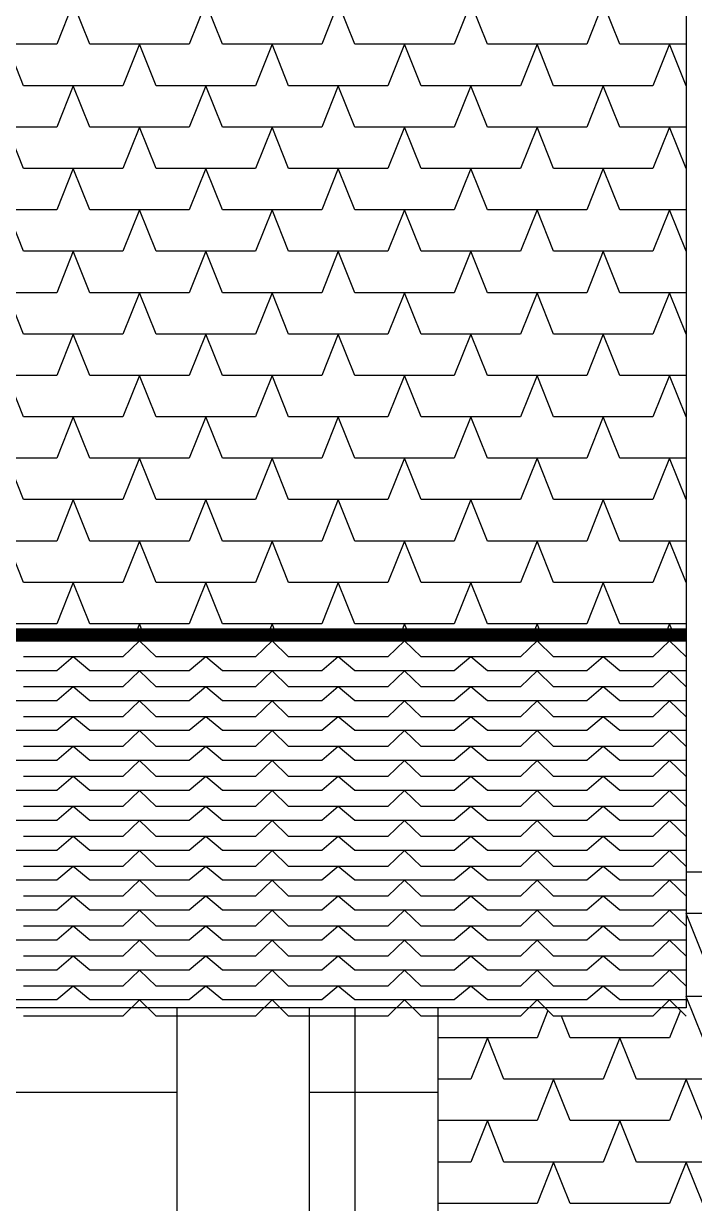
# Model space of a CAD drawing. Header units: inches. Extents: x 86794 to 87086, y 41803 to 41823.
# Drawn here: x 87073.534 to 87074.344, y 41818.78 to 41820.205 of the extents above; entities that cross this region are included whole.
import ezdxf

# ---------------------------------------------------------------- set-up
doc = ezdxf.new("R2010")
doc.units = ezdxf.units.IN
doc.header["$MEASUREMENT"] = 0

msp = doc.modelspace()

# ---------------------------------------------------------------- linework, layer by layer
at = {"ltscale": 0.006}
for p, q in [((87074.3337, 41821.7295), (87074.3337, 41819.0158)), ((87074.3337, 41819.459), (87066.1337, 41819.459)), ((87074.3337, 41819.459), (87066.1337, 41819.459)), ((87074.3337, 41819.459), (87066.1337, 41819.459)), ((87080.2337, 41819.1795), (87074.3337, 41819.1795)), ((87074.3337, 41819.0158), (87066.1337, 41819.0158)), ((87073.7187, 41819.0158), (87073.7187, 41814.2936)), ((87073.8787, 41819.0158), (87073.8787, 41814.2936)), ((87073.9337, 41819.0158), (87073.9337, 41814.4136)), ((87074.0337, 41819.0158), (87074.0337, 41817.1136)), ((87073.7187, 41818.9136), (87071.487, 41818.9136)), ((87074.0337, 41818.9136), (87073.8787, 41818.9136))]:
    msp.add_line(p, q, dxfattribs=at)
at = {"color": 250}
for p, q in [((87073.5937, 41820.2295), (87073.5737, 41820.1795)), ((87073.6137, 41820.1795), (87073.5937, 41820.2295)), ((87073.7537, 41820.2295), (87073.7337, 41820.1795)), ((87073.7737, 41820.1795), (87073.7537, 41820.2295)), ((87073.9137, 41820.2295), (87073.8937, 41820.1795)), ((87073.9337, 41820.1795), (87073.9137, 41820.2295)), ((87074.0737, 41820.2295), (87074.0537, 41820.1795)), ((87074.0937, 41820.1795), (87074.0737, 41820.2295)), ((87074.2337, 41820.2295), (87074.2137, 41820.1795)), ((87074.2537, 41820.1795), (87074.2337, 41820.2295)), ((87073.5737, 41820.1795), (87073.4537, 41820.1795)), ((87073.5337, 41820.1295), (87073.5137, 41820.1795)), ((87073.7337, 41820.1795), (87073.6137, 41820.1795)), ((87073.6737, 41820.1795), (87073.6537, 41820.1295)), ((87073.6937, 41820.1295), (87073.6737, 41820.1795)), ((87073.8937, 41820.1795), (87073.7737, 41820.1795)), ((87073.8337, 41820.1795), (87073.8137, 41820.1295)), ((87073.8537, 41820.1295), (87073.8337, 41820.1795)), ((87074.0537, 41820.1795), (87073.9337, 41820.1795)), ((87073.9937, 41820.1795), (87073.9737, 41820.1295)), ((87074.0137, 41820.1295), (87073.9937, 41820.1795)), ((87074.2137, 41820.1795), (87074.0937, 41820.1795)), ((87074.1537, 41820.1795), (87074.1337, 41820.1295)), ((87074.1737, 41820.1295), (87074.1537, 41820.1795)), ((87074.3337, 41820.1795), (87074.2537, 41820.1795)), ((87074.3137, 41820.1795), (87074.2937, 41820.1295)), ((87074.3337, 41820.1295), (87074.3137, 41820.1795)), ((87073.6537, 41820.1295), (87073.5337, 41820.1295)), ((87073.5937, 41820.1295), (87073.5737, 41820.0795)), ((87073.6137, 41820.0795), (87073.5937, 41820.1295)), ((87073.8137, 41820.1295), (87073.6937, 41820.1295)), ((87073.7537, 41820.1295), (87073.7337, 41820.0795)), ((87073.7737, 41820.0795), (87073.7537, 41820.1295)), ((87073.9737, 41820.1295), (87073.8537, 41820.1295)), ((87073.9137, 41820.1295), (87073.8937, 41820.0795)), ((87073.9337, 41820.0795), (87073.9137, 41820.1295)), ((87074.1337, 41820.1295), (87074.0137, 41820.1295)), ((87074.0737, 41820.1295), (87074.0537, 41820.0795)), ((87074.0937, 41820.0795), (87074.0737, 41820.1295)), ((87074.2937, 41820.1295), (87074.1737, 41820.1295)), ((87074.2337, 41820.1295), (87074.2137, 41820.0795)), ((87074.2537, 41820.0795), (87074.2337, 41820.1295)), ((87073.5737, 41820.0795), (87073.4537, 41820.0795)), ((87073.5337, 41820.0295), (87073.5137, 41820.0795)), ((87073.7337, 41820.0795), (87073.6137, 41820.0795)), ((87073.6737, 41820.0795), (87073.6537, 41820.0295)), ((87073.6937, 41820.0295), (87073.6737, 41820.0795)), ((87073.8937, 41820.0795), (87073.7737, 41820.0795)), ((87073.8337, 41820.0795), (87073.8137, 41820.0295)), ((87073.8537, 41820.0295), (87073.8337, 41820.0795)), ((87074.0537, 41820.0795), (87073.9337, 41820.0795)), ((87073.9937, 41820.0795), (87073.9737, 41820.0295)), ((87074.0137, 41820.0295), (87073.9937, 41820.0795)), ((87074.2137, 41820.0795), (87074.0937, 41820.0795)), ((87074.1537, 41820.0795), (87074.1337, 41820.0295)), ((87074.1737, 41820.0295), (87074.1537, 41820.0795)), ((87074.3337, 41820.0795), (87074.2537, 41820.0795)), ((87074.3137, 41820.0795), (87074.2937, 41820.0295)), ((87074.3337, 41820.0295), (87074.3137, 41820.0795)), ((87073.6537, 41820.0295), (87073.5337, 41820.0295)), ((87073.5937, 41820.0295), (87073.5737, 41819.9795)), ((87073.6137, 41819.9795), (87073.5937, 41820.0295)), ((87073.8137, 41820.0295), (87073.6937, 41820.0295)), ((87073.7537, 41820.0295), (87073.7337, 41819.9795)), ((87073.7737, 41819.9795), (87073.7537, 41820.0295)), ((87073.9737, 41820.0295), (87073.8537, 41820.0295)), ((87073.9137, 41820.0295), (87073.8937, 41819.9795)), ((87073.9337, 41819.9795), (87073.9137, 41820.0295)), ((87074.1337, 41820.0295), (87074.0137, 41820.0295)), ((87074.0737, 41820.0295), (87074.0537, 41819.9795)), ((87074.0937, 41819.9795), (87074.0737, 41820.0295)), ((87074.2937, 41820.0295), (87074.1737, 41820.0295)), ((87074.2337, 41820.0295), (87074.2137, 41819.9795)), ((87074.2537, 41819.9795), (87074.2337, 41820.0295)), ((87073.5737, 41819.9795), (87073.4537, 41819.9795)), ((87073.5337, 41819.9295), (87073.5137, 41819.9795)), ((87073.7337, 41819.9795), (87073.6137, 41819.9795)), ((87073.6737, 41819.9795), (87073.6537, 41819.9295)), ((87073.6937, 41819.9295), (87073.6737, 41819.9795)), ((87073.8937, 41819.9795), (87073.7737, 41819.9795)), ((87073.8337, 41819.9795), (87073.8137, 41819.9295)), ((87073.8537, 41819.9295), (87073.8337, 41819.9795)), ((87074.0537, 41819.9795), (87073.9337, 41819.9795)), ((87073.9937, 41819.9795), (87073.9737, 41819.9295)), ((87074.0137, 41819.9295), (87073.9937, 41819.9795)), ((87074.2137, 41819.9795), (87074.0937, 41819.9795)), ((87074.1537, 41819.9795), (87074.1337, 41819.9295)), ((87074.1737, 41819.9295), (87074.1537, 41819.9795)), ((87074.3337, 41819.9795), (87074.2537, 41819.9795)), ((87074.3137, 41819.9795), (87074.2937, 41819.9295)), ((87074.3337, 41819.9295), (87074.3137, 41819.9795)), ((87073.6537, 41819.9295), (87073.5337, 41819.9295)), ((87073.5937, 41819.9295), (87073.5737, 41819.8795)), ((87073.6137, 41819.8795), (87073.5937, 41819.9295)), ((87073.8137, 41819.9295), (87073.6937, 41819.9295)), ((87073.7537, 41819.9295), (87073.7337, 41819.8795)), ((87073.7737, 41819.8795), (87073.7537, 41819.9295)), ((87073.9737, 41819.9295), (87073.8537, 41819.9295)), ((87073.9137, 41819.9295), (87073.8937, 41819.8795)), ((87073.9337, 41819.8795), (87073.9137, 41819.9295)), ((87074.1337, 41819.9295), (87074.0137, 41819.9295)), ((87074.0737, 41819.9295), (87074.0537, 41819.8795)), ((87074.0937, 41819.8795), (87074.0737, 41819.9295)), ((87074.2937, 41819.9295), (87074.1737, 41819.9295)), ((87074.2337, 41819.9295), (87074.2137, 41819.8795)), ((87074.2537, 41819.8795), (87074.2337, 41819.9295)), ((87073.5737, 41819.8795), (87073.4537, 41819.8795)), ((87073.5337, 41819.8295), (87073.5137, 41819.8795)), ((87073.7337, 41819.8795), (87073.6137, 41819.8795)), ((87073.6737, 41819.8795), (87073.6537, 41819.8295)), ((87073.6937, 41819.8295), (87073.6737, 41819.8795)), ((87073.8937, 41819.8795), (87073.7737, 41819.8795)), ((87073.8337, 41819.8795), (87073.8137, 41819.8295)), ((87073.8537, 41819.8295), (87073.8337, 41819.8795)), ((87074.0537, 41819.8795), (87073.9337, 41819.8795)), ((87073.9937, 41819.8795), (87073.9737, 41819.8295)), ((87074.0137, 41819.8295), (87073.9937, 41819.8795)), ((87074.2137, 41819.8795), (87074.0937, 41819.8795)), ((87074.1537, 41819.8795), (87074.1337, 41819.8295)), ((87074.1737, 41819.8295), (87074.1537, 41819.8795)), ((87074.3337, 41819.8795), (87074.2537, 41819.8795)), ((87074.3137, 41819.8795), (87074.2937, 41819.8295)), ((87074.3337, 41819.8295), (87074.3137, 41819.8795)), ((87073.6537, 41819.8295), (87073.5337, 41819.8295)), ((87073.5937, 41819.8295), (87073.5737, 41819.7795)), ((87073.6137, 41819.7795), (87073.5937, 41819.8295)), ((87073.8137, 41819.8295), (87073.6937, 41819.8295)), ((87073.7537, 41819.8295), (87073.7337, 41819.7795)), ((87073.7737, 41819.7795), (87073.7537, 41819.8295)), ((87073.9737, 41819.8295), (87073.8537, 41819.8295)), ((87073.9137, 41819.8295), (87073.8937, 41819.7795)), ((87073.9337, 41819.7795), (87073.9137, 41819.8295)), ((87074.1337, 41819.8295), (87074.0137, 41819.8295)), ((87074.0737, 41819.8295), (87074.0537, 41819.7795)), ((87074.0937, 41819.7795), (87074.0737, 41819.8295)), ((87074.2937, 41819.8295), (87074.1737, 41819.8295)), ((87074.2337, 41819.8295), (87074.2137, 41819.7795)), ((87074.2537, 41819.7795), (87074.2337, 41819.8295)), ((87073.5737, 41819.7795), (87073.4537, 41819.7795)), ((87073.5337, 41819.7295), (87073.5137, 41819.7795)), ((87073.7337, 41819.7795), (87073.6137, 41819.7795)), ((87073.6737, 41819.7795), (87073.6537, 41819.7295)), ((87073.6937, 41819.7295), (87073.6737, 41819.7795)), ((87073.8937, 41819.7795), (87073.7737, 41819.7795)), ((87073.8337, 41819.7795), (87073.8137, 41819.7295)), ((87073.8537, 41819.7295), (87073.8337, 41819.7795)), ((87074.0537, 41819.7795), (87073.9337, 41819.7795)), ((87073.9937, 41819.7795), (87073.9737, 41819.7295)), ((87074.0137, 41819.7295), (87073.9937, 41819.7795)), ((87074.2137, 41819.7795), (87074.0937, 41819.7795)), ((87074.1537, 41819.7795), (87074.1337, 41819.7295)), ((87074.1737, 41819.7295), (87074.1537, 41819.7795)), ((87074.3337, 41819.7795), (87074.2537, 41819.7795)), ((87074.3137, 41819.7795), (87074.2937, 41819.7295)), ((87074.3337, 41819.7295), (87074.3137, 41819.7795)), ((87073.6537, 41819.7295), (87073.5337, 41819.7295)), ((87073.5937, 41819.7295), (87073.5737, 41819.6795)), ((87073.6137, 41819.6795), (87073.5937, 41819.7295)), ((87073.8137, 41819.7295), (87073.6937, 41819.7295)), ((87073.7537, 41819.7295), (87073.7337, 41819.6795)), ((87073.7737, 41819.6795), (87073.7537, 41819.7295)), ((87073.9737, 41819.7295), (87073.8537, 41819.7295)), ((87073.9137, 41819.7295), (87073.8937, 41819.6795)), ((87073.9337, 41819.6795), (87073.9137, 41819.7295)), ((87074.1337, 41819.7295), (87074.0137, 41819.7295)), ((87074.0737, 41819.7295), (87074.0537, 41819.6795)), ((87074.0937, 41819.6795), (87074.0737, 41819.7295)), ((87074.2937, 41819.7295), (87074.1737, 41819.7295)), ((87074.2337, 41819.7295), (87074.2137, 41819.6795)), ((87074.2537, 41819.6795), (87074.2337, 41819.7295)), ((87073.5737, 41819.6795), (87073.4537, 41819.6795)), ((87073.5337, 41819.6295), (87073.5137, 41819.6795)), ((87073.7337, 41819.6795), (87073.6137, 41819.6795)), ((87073.6737, 41819.6795), (87073.6537, 41819.6295)), ((87073.6937, 41819.6295), (87073.6737, 41819.6795)), ((87073.8937, 41819.6795), (87073.7737, 41819.6795)), ((87073.8337, 41819.6795), (87073.8137, 41819.6295)), ((87073.8537, 41819.6295), (87073.8337, 41819.6795)), ((87074.0537, 41819.6795), (87073.9337, 41819.6795)), ((87073.9937, 41819.6795), (87073.9737, 41819.6295)), ((87074.0137, 41819.6295), (87073.9937, 41819.6795)), ((87074.2137, 41819.6795), (87074.0937, 41819.6795)), ((87074.1537, 41819.6795), (87074.1337, 41819.6295)), ((87074.1737, 41819.6295), (87074.1537, 41819.6795)), ((87074.3337, 41819.6795), (87074.2537, 41819.6795)), ((87074.3137, 41819.6795), (87074.2937, 41819.6295)), ((87074.3337, 41819.6295), (87074.3137, 41819.6795)), ((87073.6537, 41819.6295), (87073.5337, 41819.6295)), ((87073.5937, 41819.6295), (87073.5737, 41819.5795)), ((87073.6137, 41819.5795), (87073.5937, 41819.6295)), ((87073.8137, 41819.6295), (87073.6937, 41819.6295)), ((87073.7537, 41819.6295), (87073.7337, 41819.5795)), ((87073.7737, 41819.5795), (87073.7537, 41819.6295)), ((87073.9737, 41819.6295), (87073.8537, 41819.6295)), ((87073.9137, 41819.6295), (87073.8937, 41819.5795)), ((87073.9337, 41819.5795), (87073.9137, 41819.6295)), ((87074.1337, 41819.6295), (87074.0137, 41819.6295)), ((87074.0737, 41819.6295), (87074.0537, 41819.5795)), ((87074.0937, 41819.5795), (87074.0737, 41819.6295)), ((87074.2937, 41819.6295), (87074.1737, 41819.6295)), ((87074.2337, 41819.6295), (87074.2137, 41819.5795)), ((87074.2537, 41819.5795), (87074.2337, 41819.6295)), ((87073.5737, 41819.5795), (87073.4537, 41819.5795)), ((87073.5337, 41819.5295), (87073.5137, 41819.5795)), ((87073.7337, 41819.5795), (87073.6137, 41819.5795)), ((87073.6737, 41819.5795), (87073.6537, 41819.5295)), ((87073.6937, 41819.5295), (87073.6737, 41819.5795)), ((87073.8937, 41819.5795), (87073.7737, 41819.5795)), ((87073.8337, 41819.5795), (87073.8137, 41819.5295)), ((87073.8537, 41819.5295), (87073.8337, 41819.5795)), ((87074.0537, 41819.5795), (87073.9337, 41819.5795)), ((87073.9937, 41819.5795), (87073.9737, 41819.5295)), ((87074.0137, 41819.5295), (87073.9937, 41819.5795)), ((87074.2137, 41819.5795), (87074.0937, 41819.5795)), ((87074.1537, 41819.5795), (87074.1337, 41819.5295)), ((87074.1737, 41819.5295), (87074.1537, 41819.5795)), ((87074.3337, 41819.5795), (87074.2537, 41819.5795)), ((87074.3137, 41819.5795), (87074.2937, 41819.5295)), ((87074.3337, 41819.5295), (87074.3137, 41819.5795)), ((87073.6537, 41819.5295), (87073.5337, 41819.5295)), ((87073.5937, 41819.5295), (87073.5737, 41819.4795)), ((87073.6137, 41819.4795), (87073.5937, 41819.5295)), ((87073.8137, 41819.5295), (87073.6937, 41819.5295)), ((87073.7537, 41819.5295), (87073.7337, 41819.4795)), ((87073.7737, 41819.4795), (87073.7537, 41819.5295)), ((87073.9737, 41819.5295), (87073.8537, 41819.5295)), ((87073.9137, 41819.5295), (87073.8937, 41819.4795)), ((87073.9337, 41819.4795), (87073.9137, 41819.5295)), ((87074.1337, 41819.5295), (87074.0137, 41819.5295)), ((87074.0737, 41819.5295), (87074.0537, 41819.4795)), ((87074.0937, 41819.4795), (87074.0737, 41819.5295)), ((87074.2937, 41819.5295), (87074.1737, 41819.5295)), ((87074.2337, 41819.5295), (87074.2137, 41819.4795)), ((87074.2537, 41819.4795), (87074.2337, 41819.5295)), ((87073.5737, 41819.4795), (87073.4537, 41819.4795)), ((87073.7337, 41819.4795), (87073.6137, 41819.4795)), ((87073.6737, 41819.4795), (87073.6655, 41819.459)), ((87073.6819, 41819.459), (87073.6737, 41819.4795)), ((87073.8937, 41819.4795), (87073.7737, 41819.4795)), ((87073.8337, 41819.4795), (87073.8255, 41819.459)), ((87073.8419, 41819.459), (87073.8337, 41819.4795)), ((87074.0537, 41819.4795), (87073.9337, 41819.4795)), ((87073.9937, 41819.4795), (87073.9855, 41819.459)), ((87074.0019, 41819.459), (87073.9937, 41819.4795)), ((87074.2137, 41819.4795), (87074.0937, 41819.4795)), ((87074.1537, 41819.4795), (87074.1455, 41819.459)), ((87074.1619, 41819.459), (87074.1537, 41819.4795)), ((87074.3337, 41819.4795), (87074.2537, 41819.4795)), ((87074.3137, 41819.4795), (87074.3055, 41819.459)), ((87074.3219, 41819.459), (87074.3137, 41819.4795)), ((87073.6737, 41819.459), (87073.6537, 41819.4396)), ((87073.6937, 41819.4396), (87073.6737, 41819.459)), ((87073.8337, 41819.459), (87073.8137, 41819.4396)), ((87073.8537, 41819.4396), (87073.8337, 41819.459)), ((87073.9937, 41819.459), (87073.9737, 41819.4396)), ((87074.0137, 41819.4396), (87073.9937, 41819.459)), ((87074.1537, 41819.459), (87074.1337, 41819.4396)), ((87074.1737, 41819.4396), (87074.1537, 41819.459)), ((87074.3137, 41819.459), (87074.2937, 41819.4396)), ((87074.3337, 41819.4396), (87074.3137, 41819.459)), ((87073.6537, 41819.4396), (87073.5337, 41819.4396)), ((87073.5937, 41819.4396), (87073.5737, 41819.4228)), ((87073.6137, 41819.4228), (87073.5937, 41819.4396)), ((87073.8137, 41819.4396), (87073.6937, 41819.4396)), ((87073.7537, 41819.4396), (87073.7337, 41819.4228)), ((87073.7737, 41819.4228), (87073.7537, 41819.4396)), ((87073.9737, 41819.4396), (87073.8537, 41819.4396)), ((87073.9137, 41819.4396), (87073.8937, 41819.4228)), ((87073.9337, 41819.4228), (87073.9137, 41819.4396)), ((87074.1337, 41819.4396), (87074.0137, 41819.4396)), ((87074.0737, 41819.4396), (87074.0537, 41819.4228)), ((87074.0937, 41819.4228), (87074.0737, 41819.4396)), ((87074.2937, 41819.4396), (87074.1737, 41819.4396)), ((87074.2337, 41819.4396), (87074.2137, 41819.4228)), ((87074.2537, 41819.4228), (87074.2337, 41819.4396)), ((87073.5737, 41819.4228), (87073.4537, 41819.4228)), ((87073.7337, 41819.4228), (87073.6137, 41819.4228)), ((87073.6737, 41819.4228), (87073.6537, 41819.4035)), ((87073.6937, 41819.4035), (87073.6737, 41819.4228)), ((87073.8937, 41819.4228), (87073.7737, 41819.4228)), ((87073.8337, 41819.4228), (87073.8137, 41819.4035)), ((87073.8537, 41819.4035), (87073.8337, 41819.4228)), ((87074.0537, 41819.4228), (87073.9337, 41819.4228)), ((87073.9937, 41819.4228), (87073.9737, 41819.4035)), ((87074.0137, 41819.4035), (87073.9937, 41819.4228)), ((87074.2137, 41819.4228), (87074.0937, 41819.4228)), ((87074.1537, 41819.4228), (87074.1337, 41819.4035)), ((87074.1737, 41819.4035), (87074.1537, 41819.4228)), ((87074.3337, 41819.4228), (87074.2537, 41819.4228)), ((87074.3137, 41819.4228), (87074.2937, 41819.4035)), ((87074.3337, 41819.4035), (87074.3137, 41819.4228)), ((87073.6537, 41819.4035), (87073.5337, 41819.4035)), ((87073.5937, 41819.4035), (87073.5737, 41819.3867)), ((87073.6137, 41819.3867), (87073.5937, 41819.4035)), ((87073.8137, 41819.4035), (87073.6937, 41819.4035)), ((87073.7537, 41819.4035), (87073.7337, 41819.3867)), ((87073.7737, 41819.3867), (87073.7537, 41819.4035)), ((87073.9737, 41819.4035), (87073.8537, 41819.4035)), ((87073.9137, 41819.4035), (87073.8937, 41819.3867)), ((87073.9337, 41819.3867), (87073.9137, 41819.4035)), ((87074.1337, 41819.4035), (87074.0137, 41819.4035)), ((87074.0737, 41819.4035), (87074.0537, 41819.3867)), ((87074.0937, 41819.3867), (87074.0737, 41819.4035)), ((87074.2937, 41819.4035), (87074.1737, 41819.4035)), ((87074.2337, 41819.4035), (87074.2137, 41819.3867)), ((87074.2537, 41819.3867), (87074.2337, 41819.4035)), ((87073.5737, 41819.3867), (87073.4537, 41819.3867)), ((87073.7337, 41819.3867), (87073.6137, 41819.3867)), ((87073.6737, 41819.3867), (87073.6537, 41819.3673)), ((87073.6937, 41819.3673), (87073.6737, 41819.3867)), ((87073.8937, 41819.3867), (87073.7737, 41819.3867)), ((87073.8337, 41819.3867), (87073.8137, 41819.3673)), ((87073.8537, 41819.3673), (87073.8337, 41819.3867)), ((87074.0537, 41819.3867), (87073.9337, 41819.3867)), ((87073.9937, 41819.3867), (87073.9737, 41819.3673)), ((87074.0137, 41819.3673), (87073.9937, 41819.3867)), ((87074.2137, 41819.3867), (87074.0937, 41819.3867)), ((87074.1537, 41819.3867), (87074.1337, 41819.3673)), ((87074.1737, 41819.3673), (87074.1537, 41819.3867)), ((87074.3337, 41819.3867), (87074.2537, 41819.3867)), ((87074.3137, 41819.3867), (87074.2937, 41819.3673)), ((87074.3337, 41819.3673), (87074.3137, 41819.3867)), ((87073.6537, 41819.3673), (87073.5337, 41819.3673)), ((87073.5937, 41819.3673), (87073.5737, 41819.3505)), ((87073.6137, 41819.3505), (87073.5937, 41819.3673)), ((87073.8137, 41819.3673), (87073.6937, 41819.3673)), ((87073.7537, 41819.3673), (87073.7337, 41819.3505)), ((87073.7737, 41819.3505), (87073.7537, 41819.3673)), ((87073.9737, 41819.3673), (87073.8537, 41819.3673)), ((87073.9137, 41819.3673), (87073.8937, 41819.3505)), ((87073.9337, 41819.3505), (87073.9137, 41819.3673)), ((87074.1337, 41819.3673), (87074.0137, 41819.3673)), ((87074.0737, 41819.3673), (87074.0537, 41819.3505)), ((87074.0937, 41819.3505), (87074.0737, 41819.3673)), ((87074.2937, 41819.3673), (87074.1737, 41819.3673)), ((87074.2337, 41819.3673), (87074.2137, 41819.3505)), ((87074.2537, 41819.3505), (87074.2337, 41819.3673)), ((87073.5737, 41819.3505), (87073.4537, 41819.3505)), ((87073.7337, 41819.3505), (87073.6137, 41819.3505)), ((87073.6737, 41819.3505), (87073.6537, 41819.3312)), ((87073.6937, 41819.3312), (87073.6737, 41819.3505)), ((87073.8937, 41819.3505), (87073.7737, 41819.3505)), ((87073.8337, 41819.3505), (87073.8137, 41819.3312)), ((87073.8537, 41819.3312), (87073.8337, 41819.3505)), ((87074.0537, 41819.3505), (87073.9337, 41819.3505)), ((87073.9937, 41819.3505), (87073.9737, 41819.3312)), ((87074.0137, 41819.3312), (87073.9937, 41819.3505)), ((87074.2137, 41819.3505), (87074.0937, 41819.3505)), ((87074.1537, 41819.3505), (87074.1337, 41819.3312)), ((87074.1737, 41819.3312), (87074.1537, 41819.3505)), ((87074.3337, 41819.3505), (87074.2537, 41819.3505)), ((87074.3137, 41819.3505), (87074.2937, 41819.3312)), ((87074.3337, 41819.3312), (87074.3137, 41819.3505)), ((87073.6537, 41819.3312), (87073.5337, 41819.3312)), ((87073.5937, 41819.3312), (87073.5737, 41819.3144)), ((87073.6137, 41819.3144), (87073.5937, 41819.3312)), ((87073.8137, 41819.3312), (87073.6937, 41819.3312)), ((87073.7537, 41819.3312), (87073.7337, 41819.3144)), ((87073.7737, 41819.3144), (87073.7537, 41819.3312)), ((87073.9737, 41819.3312), (87073.8537, 41819.3312)), ((87073.9137, 41819.3312), (87073.8937, 41819.3144)), ((87073.9337, 41819.3144), (87073.9137, 41819.3312)), ((87074.1337, 41819.3312), (87074.0137, 41819.3312)), ((87074.0737, 41819.3312), (87074.0537, 41819.3144)), ((87074.0937, 41819.3144), (87074.0737, 41819.3312)), ((87074.2937, 41819.3312), (87074.1737, 41819.3312)), ((87074.2337, 41819.3312), (87074.2137, 41819.3144)), ((87074.2537, 41819.3144), (87074.2337, 41819.3312)), ((87073.5737, 41819.3144), (87073.4537, 41819.3144)), ((87073.7337, 41819.3144), (87073.6137, 41819.3144)), ((87073.6737, 41819.3144), (87073.6537, 41819.295)), ((87073.6937, 41819.295), (87073.6737, 41819.3144)), ((87073.8937, 41819.3144), (87073.7737, 41819.3144)), ((87073.8337, 41819.3144), (87073.8137, 41819.295)), ((87073.8537, 41819.295), (87073.8337, 41819.3144)), ((87074.0537, 41819.3144), (87073.9337, 41819.3144)), ((87073.9937, 41819.3144), (87073.9737, 41819.295)), ((87074.0137, 41819.295), (87073.9937, 41819.3144)), ((87074.2137, 41819.3144), (87074.0937, 41819.3144)), ((87074.1537, 41819.3144), (87074.1337, 41819.295)), ((87074.1737, 41819.295), (87074.1537, 41819.3144)), ((87074.3337, 41819.3144), (87074.2537, 41819.3144)), ((87074.3137, 41819.3144), (87074.2937, 41819.295)), ((87074.3337, 41819.295), (87074.3137, 41819.3144)), ((87073.6537, 41819.295), (87073.5337, 41819.295)), ((87073.5937, 41819.295), (87073.5737, 41819.2782)), ((87073.6137, 41819.2782), (87073.5937, 41819.295)), ((87073.8137, 41819.295), (87073.6937, 41819.295)), ((87073.7537, 41819.295), (87073.7337, 41819.2782)), ((87073.7737, 41819.2782), (87073.7537, 41819.295)), ((87073.9737, 41819.295), (87073.8537, 41819.295)), ((87073.9137, 41819.295), (87073.8937, 41819.2782)), ((87073.9337, 41819.2782), (87073.9137, 41819.295)), ((87074.1337, 41819.295), (87074.0137, 41819.295)), ((87074.0737, 41819.295), (87074.0537, 41819.2782)), ((87074.0937, 41819.2782), (87074.0737, 41819.295)), ((87074.2937, 41819.295), (87074.1737, 41819.295)), ((87074.2337, 41819.295), (87074.2137, 41819.2782)), ((87074.2537, 41819.2782), (87074.2337, 41819.295)), ((87073.5737, 41819.2782), (87073.4537, 41819.2782)), ((87073.7337, 41819.2782), (87073.6137, 41819.2782)), ((87073.6737, 41819.2782), (87073.6537, 41819.2589)), ((87073.6937, 41819.2589), (87073.6737, 41819.2782)), ((87073.8937, 41819.2782), (87073.7737, 41819.2782)), ((87073.8337, 41819.2782), (87073.8137, 41819.2589)), ((87073.8537, 41819.2589), (87073.8337, 41819.2782)), ((87074.0537, 41819.2782), (87073.9337, 41819.2782)), ((87073.9937, 41819.2782), (87073.9737, 41819.2589)), ((87074.0137, 41819.2589), (87073.9937, 41819.2782)), ((87074.2137, 41819.2782), (87074.0937, 41819.2782)), ((87074.1537, 41819.2782), (87074.1337, 41819.2589)), ((87074.1737, 41819.2589), (87074.1537, 41819.2782)), ((87074.3337, 41819.2782), (87074.2537, 41819.2782)), ((87074.3137, 41819.2782), (87074.2937, 41819.2589)), ((87074.3337, 41819.2589), (87074.3137, 41819.2782)), ((87073.6537, 41819.2589), (87073.5337, 41819.2589)), ((87073.5937, 41819.2589), (87073.5737, 41819.2421)), ((87073.6137, 41819.2421), (87073.5937, 41819.2589)), ((87073.8137, 41819.2589), (87073.6937, 41819.2589)), ((87073.7537, 41819.2589), (87073.7337, 41819.2421)), ((87073.7737, 41819.2421), (87073.7537, 41819.2589)), ((87073.9737, 41819.2589), (87073.8537, 41819.2589)), ((87073.9137, 41819.2589), (87073.8937, 41819.2421)), ((87073.9337, 41819.2421), (87073.9137, 41819.2589)), ((87074.1337, 41819.2589), (87074.0137, 41819.2589)), ((87074.0737, 41819.2589), (87074.0537, 41819.2421)), ((87074.0937, 41819.2421), (87074.0737, 41819.2589)), ((87074.2937, 41819.2589), (87074.1737, 41819.2589)), ((87074.2337, 41819.2589), (87074.2137, 41819.2421)), ((87074.2537, 41819.2421), (87074.2337, 41819.2589)), ((87073.5737, 41819.2421), (87073.4537, 41819.2421)), ((87073.7337, 41819.2421), (87073.6137, 41819.2421)), ((87073.6737, 41819.2421), (87073.6537, 41819.2227)), ((87073.6937, 41819.2227), (87073.6737, 41819.2421)), ((87073.8937, 41819.2421), (87073.7737, 41819.2421)), ((87073.8337, 41819.2421), (87073.8137, 41819.2227)), ((87073.8537, 41819.2227), (87073.8337, 41819.2421)), ((87074.0537, 41819.2421), (87073.9337, 41819.2421)), ((87073.9937, 41819.2421), (87073.9737, 41819.2227)), ((87074.0137, 41819.2227), (87073.9937, 41819.2421)), ((87074.2137, 41819.2421), (87074.0937, 41819.2421)), ((87074.1537, 41819.2421), (87074.1337, 41819.2227)), ((87074.1737, 41819.2227), (87074.1537, 41819.2421)), ((87074.3337, 41819.2421), (87074.2537, 41819.2421)), ((87074.3137, 41819.2421), (87074.2937, 41819.2227)), ((87074.3337, 41819.2227), (87074.3137, 41819.2421)), ((87073.6537, 41819.2227), (87073.5337, 41819.2227)), ((87073.5937, 41819.2227), (87073.5737, 41819.2059)), ((87073.6137, 41819.2059), (87073.5937, 41819.2227)), ((87073.8137, 41819.2227), (87073.6937, 41819.2227)), ((87073.7537, 41819.2227), (87073.7337, 41819.2059)), ((87073.7737, 41819.2059), (87073.7537, 41819.2227)), ((87073.9737, 41819.2227), (87073.8537, 41819.2227)), ((87073.9137, 41819.2227), (87073.8937, 41819.2059)), ((87073.9337, 41819.2059), (87073.9137, 41819.2227)), ((87074.1337, 41819.2227), (87074.0137, 41819.2227)), ((87074.0737, 41819.2227), (87074.0537, 41819.2059)), ((87074.0937, 41819.2059), (87074.0737, 41819.2227)), ((87074.2937, 41819.2227), (87074.1737, 41819.2227)), ((87074.2337, 41819.2227), (87074.2137, 41819.2059)), ((87074.2537, 41819.2059), (87074.2337, 41819.2227)), ((87073.5737, 41819.2059), (87073.4537, 41819.2059)), ((87073.7337, 41819.2059), (87073.6137, 41819.2059)), ((87073.6737, 41819.2059), (87073.6537, 41819.1866)), ((87073.6937, 41819.1866), (87073.6737, 41819.2059)), ((87073.8937, 41819.2059), (87073.7737, 41819.2059)), ((87073.8337, 41819.2059), (87073.8137, 41819.1866)), ((87073.8537, 41819.1866), (87073.8337, 41819.2059)), ((87074.0537, 41819.2059), (87073.9337, 41819.2059)), ((87073.9937, 41819.2059), (87073.9737, 41819.1866)), ((87074.0137, 41819.1866), (87073.9937, 41819.2059)), ((87074.2137, 41819.2059), (87074.0937, 41819.2059)), ((87074.1537, 41819.2059), (87074.1337, 41819.1866)), ((87074.1737, 41819.1866), (87074.1537, 41819.2059)), ((87074.3337, 41819.2059), (87074.2537, 41819.2059)), ((87074.3137, 41819.2059), (87074.2937, 41819.1866)), ((87074.3337, 41819.1866), (87074.3137, 41819.2059)), ((87073.6537, 41819.1866), (87073.5337, 41819.1866)), ((87073.5937, 41819.1866), (87073.5737, 41819.1698)), ((87073.6137, 41819.1698), (87073.5937, 41819.1866)), ((87073.8137, 41819.1866), (87073.6937, 41819.1866)), ((87073.7537, 41819.1866), (87073.7337, 41819.1698)), ((87073.7737, 41819.1698), (87073.7537, 41819.1866)), ((87073.9737, 41819.1866), (87073.8537, 41819.1866)), ((87073.9137, 41819.1866), (87073.8937, 41819.1698)), ((87073.9337, 41819.1698), (87073.9137, 41819.1866)), ((87074.1337, 41819.1866), (87074.0137, 41819.1866)), ((87074.0737, 41819.1866), (87074.0537, 41819.1698)), ((87074.0937, 41819.1698), (87074.0737, 41819.1866)), ((87074.2937, 41819.1866), (87074.1737, 41819.1866)), ((87074.2337, 41819.1866), (87074.2137, 41819.1698)), ((87074.2537, 41819.1698), (87074.2337, 41819.1866)), ((87073.5737, 41819.1698), (87073.4537, 41819.1698)), ((87073.7337, 41819.1698), (87073.6137, 41819.1698)), ((87073.6737, 41819.1698), (87073.6537, 41819.1504)), ((87073.6937, 41819.1504), (87073.6737, 41819.1698)), ((87073.8937, 41819.1698), (87073.7737, 41819.1698)), ((87073.8337, 41819.1698), (87073.8137, 41819.1504)), ((87073.8537, 41819.1504), (87073.8337, 41819.1698)), ((87074.0537, 41819.1698), (87073.9337, 41819.1698)), ((87073.9937, 41819.1698), (87073.9737, 41819.1504)), ((87074.0137, 41819.1504), (87073.9937, 41819.1698)), ((87074.2137, 41819.1698), (87074.0937, 41819.1698)), ((87074.1537, 41819.1698), (87074.1337, 41819.1504)), ((87074.1737, 41819.1504), (87074.1537, 41819.1698)), ((87074.3337, 41819.1698), (87074.2537, 41819.1698)), ((87074.3137, 41819.1698), (87074.2937, 41819.1504)), ((87074.3337, 41819.1504), (87074.3137, 41819.1698)), ((87073.6537, 41819.1504), (87073.5337, 41819.1504)), ((87073.5937, 41819.1504), (87073.5737, 41819.1336)), ((87073.6137, 41819.1336), (87073.5937, 41819.1504)), ((87073.8137, 41819.1504), (87073.6937, 41819.1504)), ((87073.7537, 41819.1504), (87073.7337, 41819.1336)), ((87073.7737, 41819.1336), (87073.7537, 41819.1504)), ((87073.9737, 41819.1504), (87073.8537, 41819.1504)), ((87073.9137, 41819.1504), (87073.8937, 41819.1336)), ((87073.9337, 41819.1336), (87073.9137, 41819.1504)), ((87074.1337, 41819.1504), (87074.0137, 41819.1504)), ((87074.0737, 41819.1504), (87074.0537, 41819.1336)), ((87074.0937, 41819.1336), (87074.0737, 41819.1504)), ((87074.2937, 41819.1504), (87074.1737, 41819.1504)), ((87074.2337, 41819.1504), (87074.2137, 41819.1336)), ((87074.2537, 41819.1336), (87074.2337, 41819.1504)), ((87073.5737, 41819.1336), (87073.4537, 41819.1336)), ((87073.7337, 41819.1336), (87073.6137, 41819.1336)), ((87073.6737, 41819.1336), (87073.6537, 41819.1143)), ((87073.6937, 41819.1143), (87073.6737, 41819.1336)), ((87073.8937, 41819.1336), (87073.7737, 41819.1336)), ((87073.8337, 41819.1336), (87073.8137, 41819.1143)), ((87073.8537, 41819.1143), (87073.8337, 41819.1336)), ((87074.0537, 41819.1336), (87073.9337, 41819.1336)), ((87073.9937, 41819.1336), (87073.9737, 41819.1143)), ((87074.0137, 41819.1143), (87073.9937, 41819.1336)), ((87074.2137, 41819.1336), (87074.0937, 41819.1336)), ((87074.1537, 41819.1336), (87074.1337, 41819.1143)), ((87074.1737, 41819.1143), (87074.1537, 41819.1336)), ((87074.3337, 41819.1336), (87074.2537, 41819.1336)), ((87074.3137, 41819.1336), (87074.2937, 41819.1143)), ((87074.3337, 41819.1143), (87074.3137, 41819.1336)), ((87074.3937, 41819.1295), (87074.3337, 41819.1295)), ((87074.3537, 41819.0795), (87074.3337, 41819.1295)), ((87073.6537, 41819.1143), (87073.5337, 41819.1143)), ((87073.5937, 41819.1143), (87073.5737, 41819.0975)), ((87073.6137, 41819.0975), (87073.5937, 41819.1143)), ((87073.8137, 41819.1143), (87073.6937, 41819.1143)), ((87073.7537, 41819.1143), (87073.7337, 41819.0975)), ((87073.7737, 41819.0975), (87073.7537, 41819.1143)), ((87073.9737, 41819.1143), (87073.8537, 41819.1143)), ((87073.9137, 41819.1143), (87073.8937, 41819.0975)), ((87073.9337, 41819.0975), (87073.9137, 41819.1143)), ((87074.1337, 41819.1143), (87074.0137, 41819.1143)), ((87074.0737, 41819.1143), (87074.0537, 41819.0975)), ((87074.0937, 41819.0975), (87074.0737, 41819.1143)), ((87074.2937, 41819.1143), (87074.1737, 41819.1143)), ((87074.2337, 41819.1143), (87074.2137, 41819.0975)), ((87074.2537, 41819.0975), (87074.2337, 41819.1143)), ((87073.5737, 41819.0975), (87073.4537, 41819.0975)), ((87073.7337, 41819.0975), (87073.6137, 41819.0975)), ((87073.6737, 41819.0975), (87073.6537, 41819.0781)), ((87073.6937, 41819.0781), (87073.6737, 41819.0975)), ((87073.8937, 41819.0975), (87073.7737, 41819.0975)), ((87073.8337, 41819.0975), (87073.8137, 41819.0781)), ((87073.8537, 41819.0781), (87073.8337, 41819.0975)), ((87074.0537, 41819.0975), (87073.9337, 41819.0975)), ((87073.9937, 41819.0975), (87073.9737, 41819.0781)), ((87074.0137, 41819.0781), (87073.9937, 41819.0975)), ((87074.2137, 41819.0975), (87074.0937, 41819.0975)), ((87074.1537, 41819.0975), (87074.1337, 41819.0781)), ((87074.1737, 41819.0781), (87074.1537, 41819.0975)), ((87074.3337, 41819.0975), (87074.2537, 41819.0975)), ((87074.3137, 41819.0975), (87074.2937, 41819.0781)), ((87074.3337, 41819.0781), (87074.3137, 41819.0975)), ((87073.6537, 41819.0781), (87073.5337, 41819.0781)), ((87073.5937, 41819.0781), (87073.5737, 41819.0613)), ((87073.6137, 41819.0613), (87073.5937, 41819.0781)), ((87073.8137, 41819.0781), (87073.6937, 41819.0781)), ((87073.7537, 41819.0781), (87073.7337, 41819.0613)), ((87073.7737, 41819.0613), (87073.7537, 41819.0781)), ((87073.9737, 41819.0781), (87073.8537, 41819.0781)), ((87073.9137, 41819.0781), (87073.8937, 41819.0613)), ((87073.9337, 41819.0613), (87073.9137, 41819.0781)), ((87074.1337, 41819.0781), (87074.0137, 41819.0781)), ((87074.0737, 41819.0781), (87074.0537, 41819.0613)), ((87074.0937, 41819.0613), (87074.0737, 41819.0781)), ((87074.2937, 41819.0781), (87074.1737, 41819.0781)), ((87074.2337, 41819.0781), (87074.2137, 41819.0613)), ((87074.2537, 41819.0613), (87074.2337, 41819.0781)), ((87073.5737, 41819.0613), (87073.4537, 41819.0613)), ((87073.7337, 41819.0613), (87073.6137, 41819.0613)), ((87073.6737, 41819.0613), (87073.6537, 41819.042)), ((87073.6937, 41819.042), (87073.6737, 41819.0613)), ((87073.8937, 41819.0613), (87073.7737, 41819.0613)), ((87073.8337, 41819.0613), (87073.8137, 41819.042)), ((87073.8537, 41819.042), (87073.8337, 41819.0613)), ((87074.0537, 41819.0613), (87073.9337, 41819.0613)), ((87073.9937, 41819.0613), (87073.9737, 41819.042)), ((87074.0137, 41819.042), (87073.9937, 41819.0613)), ((87074.2137, 41819.0613), (87074.0937, 41819.0613)), ((87074.1537, 41819.0613), (87074.1337, 41819.042)), ((87074.1737, 41819.042), (87074.1537, 41819.0613)), ((87074.3337, 41819.0613), (87074.2537, 41819.0613)), ((87074.3137, 41819.0613), (87074.2937, 41819.042)), ((87074.3337, 41819.042), (87074.3137, 41819.0613)), ((87073.6537, 41819.042), (87073.5337, 41819.042)), ((87073.5937, 41819.042), (87073.5737, 41819.0252)), ((87073.6137, 41819.0252), (87073.5937, 41819.042)), ((87073.8137, 41819.042), (87073.6937, 41819.042)), ((87073.7537, 41819.042), (87073.7337, 41819.0252)), ((87073.7737, 41819.0252), (87073.7537, 41819.042)), ((87073.9737, 41819.042), (87073.8537, 41819.042)), ((87073.9137, 41819.042), (87073.8937, 41819.0252)), ((87073.9337, 41819.0252), (87073.9137, 41819.042)), ((87074.1337, 41819.042), (87074.0137, 41819.042)), ((87074.0737, 41819.042), (87074.0537, 41819.0252)), ((87074.0937, 41819.0252), (87074.0737, 41819.042)), ((87074.2937, 41819.042), (87074.1737, 41819.042)), ((87074.2337, 41819.042), (87074.2137, 41819.0252)), ((87074.2537, 41819.0252), (87074.2337, 41819.042)), ((87073.5737, 41819.0252), (87073.4537, 41819.0252)), ((87073.7337, 41819.0252), (87073.6137, 41819.0252)), ((87073.6737, 41819.0252), (87073.6537, 41819.0058)), ((87073.6937, 41819.0058), (87073.6737, 41819.0252)), ((87073.8937, 41819.0252), (87073.7737, 41819.0252)), ((87073.8337, 41819.0252), (87073.8137, 41819.0058)), ((87073.8537, 41819.0058), (87073.8337, 41819.0252)), ((87074.0537, 41819.0252), (87073.9337, 41819.0252)), ((87073.9937, 41819.0252), (87073.9737, 41819.0058)), ((87074.0137, 41819.0058), (87073.9937, 41819.0252)), ((87074.2137, 41819.0252), (87074.0937, 41819.0252)), ((87074.1537, 41819.0252), (87074.1337, 41819.0058)), ((87074.1737, 41819.0058), (87074.1537, 41819.0252)), ((87074.3337, 41819.0252), (87074.2537, 41819.0252)), ((87074.3137, 41819.0252), (87074.2937, 41819.0058)), ((87074.3337, 41819.0058), (87074.3137, 41819.0252)), ((87074.3937, 41819.0295), (87074.3337, 41819.0295)), ((87074.3537, 41818.9795), (87074.3337, 41819.0295)), ((87073.6537, 41819.0058), (87073.5337, 41819.0058)), ((87073.8137, 41819.0058), (87073.6937, 41819.0058)), ((87073.9737, 41819.0058), (87073.8537, 41819.0058)), ((87074.1337, 41819.0058), (87074.0137, 41819.0058)), ((87074.1669, 41819.0124), (87074.1537, 41818.9795)), ((87074.2937, 41819.0058), (87074.1737, 41819.0058)), ((87074.1937, 41818.9795), (87074.1832, 41819.0058)), ((87074.3269, 41819.0124), (87074.3137, 41818.9795)), ((87074.1537, 41818.9795), (87074.0337, 41818.9795)), ((87074.0937, 41818.9795), (87074.0737, 41818.9295)), ((87074.1137, 41818.9295), (87074.0937, 41818.9795)), ((87074.3137, 41818.9795), (87074.1937, 41818.9795)), ((87074.2537, 41818.9795), (87074.2337, 41818.9295)), ((87074.2737, 41818.9295), (87074.2537, 41818.9795)), ((87074.0737, 41818.9295), (87074.0337, 41818.9295)), ((87074.2337, 41818.9295), (87074.1137, 41818.9295)), ((87074.1737, 41818.9295), (87074.1537, 41818.8795)), ((87074.1937, 41818.8795), (87074.1737, 41818.9295)), ((87074.3937, 41818.9295), (87074.2737, 41818.9295)), ((87074.3337, 41818.9295), (87074.3137, 41818.8795)), ((87074.3537, 41818.8795), (87074.3337, 41818.9295)), ((87074.1537, 41818.8795), (87074.0337, 41818.8795)), ((87074.0937, 41818.8795), (87074.0737, 41818.8295)), ((87074.1137, 41818.8295), (87074.0937, 41818.8795)), ((87074.3137, 41818.8795), (87074.1937, 41818.8795)), ((87074.2537, 41818.8795), (87074.2337, 41818.8295)), ((87074.2737, 41818.8295), (87074.2537, 41818.8795)), ((87074.0737, 41818.8295), (87074.0337, 41818.8295)), ((87074.2337, 41818.8295), (87074.1137, 41818.8295)), ((87074.1737, 41818.8295), (87074.1537, 41818.7795)), ((87074.1937, 41818.7795), (87074.1737, 41818.8295)), ((87074.3937, 41818.8295), (87074.2737, 41818.8295)), ((87074.3337, 41818.8295), (87074.3137, 41818.7795)), ((87074.3537, 41818.7795), (87074.3337, 41818.8295)), ((87074.1537, 41818.7795), (87074.0337, 41818.7795)), ((87074.3137, 41818.7795), (87074.1937, 41818.7795))]:
    msp.add_line(p, q, dxfattribs=at)
msp.add_line((87074.3337, 41819.473), (87066.1337, 41819.473))
at = {"ltscale": 0.005}
for p, q in [((87066.1337, 41819.473), (87074.3337, 41819.473)), ((87066.1337, 41819.472), (87074.3337, 41819.472)), ((87066.1337, 41819.471), (87074.3337, 41819.471)), ((87066.1337, 41819.47), (87074.3337, 41819.47)), ((87066.1337, 41819.469), (87074.3337, 41819.469)), ((87066.1337, 41819.468), (87074.3337, 41819.468)), ((87066.1337, 41819.467), (87074.3337, 41819.467)), ((87066.1337, 41819.466), (87074.3337, 41819.466)), ((87066.1337, 41819.465), (87074.3337, 41819.465)), ((87066.1337, 41819.464), (87074.3337, 41819.464)), ((87066.1337, 41819.463), (87074.3337, 41819.463)), ((87066.1337, 41819.462), (87074.3337, 41819.462)), ((87066.1337, 41819.461), (87074.3337, 41819.461)), ((87066.1337, 41819.46), (87074.3337, 41819.46)), ((87066.1337, 41819.459), (87074.3337, 41819.459))]:
    msp.add_line(p, q, dxfattribs=at)

doc.saveas('drawing.dxf')
